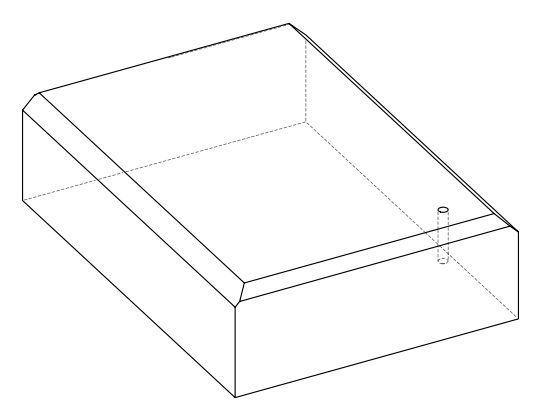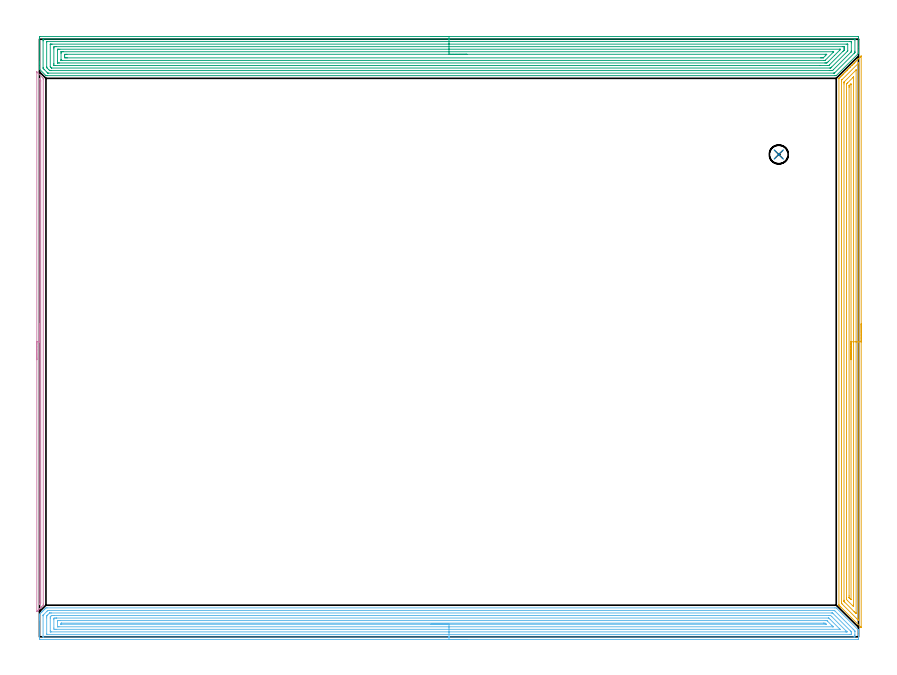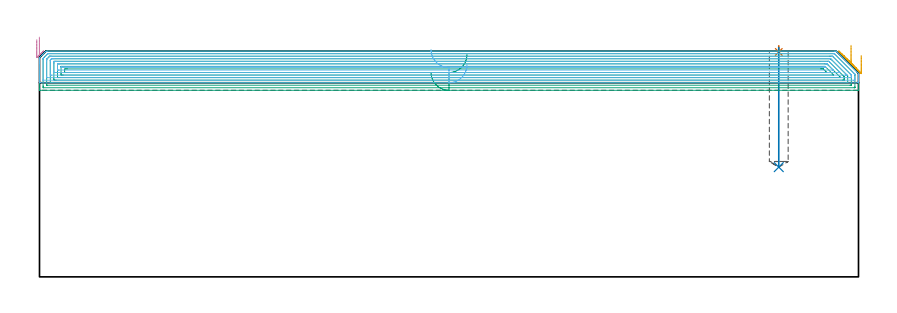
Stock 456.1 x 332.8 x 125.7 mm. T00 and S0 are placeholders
(PLAN: 6 operations, 2 tool changes, 72.5 min)
(1 SPOT_DRILL | STEP1POCKET | NXT0321_9005460120000 | 0.03 min | 0 mm3)
(2 DRILL_BLIND_HOLE_INTO_CENTER | STEP1POCKET | UGT0301_500 | 0.27 min | 5383 mm3)
(3 AREA_MILL | FG_CHAMFER_SURFACE | UGT0205_001 | 29.3 min | 108376 mm3)
(4 AREA_MILL_1 | FG_CHAMFER_SURFACE_1 | UGT0205_001 | 4.91 min | 1952 mm3)
(5 AREA_MILL_2 | FG_CHAMFER_SURFACE_2 | UGT0205_001 | 12.46 min | 24164 mm3)
(6 AREA_MILL_3 | FG_CHAMFER_SURFACE_3 | UGT0205_001 | 25.49 min | 69638 mm3)
(TOOL NXT0321_9005460120000 | NC Spot Drill, 142deg, 12mm, Carbide, Uncoated | D12 PA142 FL30 Z2)
(TOOL UGT0301_500 | Carbide Drill 10.5 mm | D10.5 PA118 FL87 Z2)
(TOOL UGT0205_001 | Chamfer Mill 20 x 3 x 45 deg. | D20 FL50 Z2)
(OP 1 SPOT_DRILL)
G17 G21 G94 G90
T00 M6
G54
G17 G0 G90 X411.7 Y268.6 S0 M3
G43 Z135.7 H0
G94 G81 G98 Z125.248 F250. R128.7
G80
M5
M2
(OP 2 DRILL_BLIND_HOLE_INTO_CENTER)
G17 G21 G94 G90
T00 M6
G54
G17 G0 G90 X411.7 Y268.6 S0 M3
G43 Z135.7 H0
G94 G81 G98 Z61.1 F250. R127.7
G80
M5
M2
(OP 3 AREA_MILL)
G17 G21 G94 G90
T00 M6
G54
G17 G0 G90 X218.05 Y334.3 S1061 M3
G43 Z135.7 H0
Z113.9
G94 G1 X218.088 Z113.028 F250.
X218.202 Z112.163
X218.391 Z111.312
X218.653 Z110.48
X218.987 Z109.674
X219.39 Z108.9
X219.858 Z108.164
X220.39 Z107.472
X220.979 Z106.829
X221.622 Z106.24
X222.314 Z105.708
X223.05 Z105.24
X223.824 Z104.837
X224.63 Z104.503
X225.462 Z104.241
X226.314 Z104.052
X227.178 Z103.938
X228.05 Z103.9
X455.478
X455.752 Y334.297 Z103.902
X456.09 Y334.292 Z103.906
X456.1 Y333.949 Z104.248
Y328.315 Z109.879
Y326.878 Z111.319
Y326.528 Z111.667
Y325.828 Z112.372
Y325.44 Z112.759
Y325.09 Z113.104
X456.098 Y324.914 Z113.278
X456.093 Y324.89 Z113.302
X455.941 Y324.741 Z113.459
X443.861 Y312.661 Z125.539
X443.707 Y312.504 Z125.689
X442.968 Y312.5 Z125.7
X4.196
X3.605 Y312.499 Z125.684
X3.452 Y312.647 Z125.55
X0.135 Y315.963 Z122.233
X0.058 Y316.038 Z122.154
X0.01 Y316.097 Z122.093
X0.002 Y316.151 Z122.04
X0. Y316.397 Z121.799
Y316.553 Z121.647
Y316.891 Z121.309
Y317.591 Z120.604
Y318.835 Z119.362
Y319.378 Z118.816
Y320. Z118.195
Y333.677 Z104.52
X0.002 Y333.951 Z104.246
X0.01 Y334.292 Z103.906
X0.35 Y334.3 Z103.899
X228.05 Z103.9
Y332.886 Z105.314
X453.691 Y332.885 Z105.315
X453.793 Y332.884 Z105.316
X453.996 Y332.879 Z105.321
X454.091 Y332.872 Z105.328
X454.094 Y332.842 Z105.358
X454.096 Y332.784 Z105.416
X454.1 Y332.375 Z105.825
X454.099 Y326.12 Z112.08
X454.094 Y325.634 Z112.566
X454.09 Y325.43 Z112.77
X454.078 Y325.339 Z112.861
X454.033 Y325.292 Z112.908
X453.691 Y324.941 Z113.259
X442.867 Y314.117 Z124.083
X442.764 Y314.016 Z124.184
X442.684 Y313.943 Z124.257
X442.668 Y313.929 Z124.271
X442.617 Y313.921 Z124.279
X442.482 Y313.918 Z124.282
X442.278 Y313.915 Z124.285
X5.09 Y313.914 Z124.286
X4.652 Y313.921 Z124.279
X4.61 Y313.952 Z124.248
X4.54 Y314.016 Z124.184
X4.196 Y314.354 Z123.846
X2.746 Y315.804 Z122.396
X2.409 Y316.143 Z122.057
X2.139 Y316.423 Z121.777
X2.01 Y316.563 Z121.637
X2.007 Y316.697 Z121.503
X2.001 Y317.105 Z121.095
X2. Y331.89 Z106.31
X2.001 Y332.298 Z105.902
X2.008 Y332.784 Z105.416
X2.011 Y332.879 Z105.321
X2.205 Y332.883 Z105.317
X2.308 Y332.885 Z105.315
X228.05 Y332.886 Z105.314
Y331.472 Z106.728
X451.429 Y331.471 Z106.729
X451.904 Y331.469 Z106.731
X452.061 Y331.466 Z106.734
X452.081 Y331.465 Z106.735
X452.09 Y331.428 Z106.772
X452.095 Y331.324 Z106.876
X452.098 Y331.193 Z107.007
X452.1 Y330.996 Z107.204
Y330.8 Z107.4
X452.099 Y326.332 Z111.868
X452.094 Y325.983 Z112.217
X452.09 Y325.811 Z112.389
X451.934 Y325.634 Z112.566
X451.919 Y325.619 Z112.581
X442.074 Y315.773 Z122.427
X441.636 Y315.348 Z122.852
X441.18 Y315.336 Z122.864
X440.759 Y315.331 Z122.869
X440.286 Y315.329 Z122.871
X439.868
X6.459
X5.984 Y315.33 Z122.87
X5.825 Y315.332 Z122.868
X5.7 Y315.335 Z122.865
X5.669 Y315.342 Z122.858
X5.644 Y315.363 Z122.837
X5.592 Y315.411 Z122.789
X5.195 Y315.804 Z122.396
X5.09 Y315.909 Z122.291
X4.303 Y316.697 Z121.503
X4.196 Y316.805 Z121.395
X4.01 Y317.004 Z121.196
X4.003 Y317.395 Z120.805
X4.001 Y317.591 Z120.609
X4. Y331.192 Z107.008
X4.004 Y331.389 Z106.811
X4.008 Y331.445 Z106.755
X4.013 Y331.466 Z106.734
X4.02 Y331.467 Z106.733
X4.078 Y331.47 Z106.73
X4.196 Y331.471 Z106.729
X228.05 Y331.472 Z106.728
Y330.057 Z108.143
X449.268
X450.073 Y330.051 Z108.149
X450.089
X450.093 Y330.031 Z108.169
X450.097 Y329.978 Z108.222
X450.099 Y329.87 Z108.33
X450.1 Y326.528 Z111.672
X450.093 Y326.309 Z111.891
X450.09 Y326.256 Z111.944
X450.056 Y326.216 Z111.984
X449.99 Y326.144 Z112.056
X449.8 Y325.95 Z112.25
X441.18 Y317.329 Z120.871
X440.863 Y317.015 Z121.185
X440.666 Y316.823 Z121.377
X440.596 Y316.757 Z121.443
X440.498 Y316.75 Z121.45
X440.286 Y316.744 Z121.456
X440.241 Y316.743 Z121.457
X6.831 Y316.744 Z121.456
X6.732 Y316.748 Z121.452
X6.712 Y316.749 Z121.451
X6.642 Y316.814 Z121.386
X6.552 Y316.899 Z121.301
X6.42 Y317.029 Z121.171
X6.356 Y317.094 Z121.106
X6.296 Y317.156 Z121.044
X6.18 Y317.281 Z120.919
X6.01 Y317.47 Z120.73
X6.001 Y317.574 Z120.626
X6. Y317.591 Z120.609
X6.001 Y329.867 Z108.333
X6.004 Y329.977 Z108.223
X6.008 Y330.031 Z108.169
X6.011 Y330.051 Z108.149
X6.034 Y330.052 Z108.148
X6.877 Y330.057 Z108.143
X6.923
X228.05
Y328.643 Z109.557
X447.108
X447.435 Y328.642 Z109.558
X448.006 Y328.638 Z109.562
X448.068 Y328.636 Z109.564
X448.09 Y328.621 Z109.579
X448.096 Y328.548 Z109.652
X448.098 Y328.315 Z109.885
X448.1 Y327.651 Z110.549
X448.099 Y327.422 Z110.778
X448.095 Y326.762 Z111.438
X448.09 Y326.702 Z111.498
X448.056 Y326.664 Z111.536
X447.926 Y326.528 Z111.672
X447.682 Y326.281 Z111.919
X447.435 Y326.033 Z112.167
X440.086 Y318.685 Z119.515
X439.884 Y318.485 Z119.715
X439.635 Y318.243 Z119.957
X439.552 Y318.164 Z120.036
X439.393 Y318.162 Z120.038
X438.826 Y318.158 Z120.042
X434.589 Y318.157 Z120.043
X8.992
X8.665 Y318.158 Z120.042
X8.094 Y318.162 Z120.038
X8.032 Y318.164 Z120.036
X8.01 Y318.18 Z120.02
X8.004 Y318.252 Z119.948
X8.001 Y318.485 Z119.715
X8. Y319.149 Z119.051
Y327.422 Z110.778
X8.002 Y328.084 Z110.116
X8.008 Y328.315 Z109.885
X8.019 Y328.636 Z109.564
X8.34 Y328.64 Z109.56
X8.665 Y328.642 Z109.558
X9.23 Y328.643 Z109.557
X228.05
Y327.229 Z110.971
X445.497 Y327.228 Z110.972
X445.648 Y327.227 Z110.973
X445.846 Y327.224 Z110.976
X446.09 Y327.216 Z110.984
Y327.161 Z111.039
X446.051 Y327.111 Z111.089
X446.008 Y327.062 Z111.138
X445.827 Y326.876 Z111.324
X445.648 Y326.696 Z111.504
X442.702 Y323.749 Z114.451
X439.309 Y320.356 Z117.844
X439.223 Y320.272 Z117.928
X438.856 Y319.915 Z118.285
X438.499 Y319.578 Z118.622
X438.302 Y319.576 Z118.624
X437.606 Y319.572 Z118.628
X437.413 Y319.571 Z118.629
X11.153
X10.452 Y319.572 Z118.628
X10.256 Y319.574 Z118.626
X10.081 Y319.578 Z118.622
X10.01 Y319.587 Z118.613
X10.007 Y319.628 Z118.572
X10.002 Y319.829 Z118.371
X10. Y320.272 Z117.928
Y320.724 Z117.476
X10.001 Y326.528 Z111.672
X10.003 Y326.976 Z111.224
X10.01 Y327.13 Z111.07
X10.023 Y327.222 Z110.978
X10.102 Y327.224 Z110.976
X10.452 Y327.228 Z110.972
X10.645 Y327.229 Z110.971
X11.345
X228.05
Y325.815 Z112.385
X441.894 Y325.814 Z112.386
X442.074 Y325.813 Z112.387
X442.253 Y325.81 Z112.39
X442.289 Y325.808 Z112.392
X442.226 Y325.733 Z112.467
X442.168 Y325.667 Z112.533
X442.137 Y325.634 Z112.566
X437.606 Y321.104 Z117.096
X437.506 Y321.015 Z117.185
X437.468 Y320.992 Z117.208
X437.427 Y320.99 Z117.21
X437.249 Y320.987 Z117.213
X436.892 Y320.985 Z117.215
X436.712
X12.419 Y320.986 Z117.214
X12.239 Y320.987 Z117.213
X12.059 Y320.99 Z117.21
X12.016 Y320.992 Z117.208
X12.01 Y321.023 Z117.177
X12.004 Y321.086 Z117.114
X12.001 Y321.166 Z117.034
X12. Y321.405 Z116.795
Y324.98 Z113.22
X12.003 Y325.634 Z112.566
X12.006 Y325.754 Z112.446
X12.01 Y325.807 Z112.393
X12.063 Y325.81 Z112.39
X12.239 Y325.813 Z112.387
X12.952 Y325.815 Z112.385
X13.133
X228.05
Y324.401 Z113.799
X437.606 Y324.4 Z113.8
X437.947 Y324.399 Z113.801
X438.189 Y324.396 Z113.804
X438.294 Y324.393 Z113.807
X438.424 Y324.382 Z113.818
X438.335 Y324.288 Z113.912
X438.198 Y324.148 Z114.052
X437.606 Y323.552 Z114.648
X436.712 Y322.66 Z115.54
X436.507 Y322.462 Z115.738
X436.45 Y322.409 Z115.791
X436.365 Y322.406 Z115.794
X435.818 Y322.401 Z115.799
X435.478 Y322.4 Z115.8
X434.925
X15.473
X14.92
X14.578 Y322.402 Z115.798
X14.026 Y322.407 Z115.793
X14.001 Y322.953 Z115.247
X14. Y322.979 Z115.221
Y323.847 Z114.353
X14.001 Y323.872 Z114.328
X14.026 Y324.394 Z113.807
X14.37 Y324.397 Z113.803
X14.92 Y324.4 Z113.8
X15.26
X228.05 Y324.401 Z113.799
X228.922 Z113.838
X229.786 Z113.951
X230.638 Z114.14
X231.47 Z114.403
X232.276 Z114.736
X233.05 Z115.139
X233.786 Z115.608
X234.478 Z116.139
X235.121 Z116.728
X235.71 Z117.372
X236.242 Z118.064
X236.71 Z118.799
X237.113 Z119.573
X237.447 Z120.379
X237.709 Z121.211
X237.898 Z122.063
X238.012 Z122.928
X238.05 Z123.799
G0 Z135.7
M5
M2
(OP 4 AREA_MILL_1)
G17 G21 G94 G90
T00 M6
G54
G17 G0 G90 X-1.5 Y154.3 S1061 M3
G43 Z135.7 H0
Z132.1
G94 G1 Y154.338 Z131.228 F250.
Y154.452 Z130.364
Y154.641 Z129.512
Y154.903 Z128.68
Y155.237 Z127.874
Y155.64 Z127.1
Y156.109 Z126.364
Y156.64 Z125.672
Y157.229 Z125.029
Y157.872 Z124.44
Y158.564 Z123.908
Y159.3 Z123.44
Y160.074 Z123.037
Y160.88 Z122.703
Y161.712 Z122.441
Y162.564 Z122.252
Y163.429 Z122.138
Y164.3 Z122.1
X-1.499 Y314.589
Y314.596
X-1.489 Y314.589 Z122.11
X-1.025 Y314.127 Z122.572
X1.625 Y311.477 Z125.222
X2.068 Y311.031 Z125.668
X2.097 Y310.996 Z125.686
X2.1 Y310.404 Z125.7
Y18.196
X2.097 Y17.604 Z125.686
X2.068 Y17.568 Z125.668
X1.281 Y16.781 Z124.88
X1.036 Y16.534 Z124.632
X0.91 Y16.409 Z124.507
X0.418 Y15.918 Z124.018
X0.153 Y15.651 Z123.749
X-0.444 Y15.055 Z123.155
X-0.73 Y14.767 Z122.865
X-1.325 Y14.175 Z122.274
X-1.466 Y14.041 Z122.132
X-1.496 Y14.015 Z122.102
X-1.5 Y14.209 Z122.1
Y164.3
X-0.086 Z123.514
X-0.085 Y310.347 Z123.515
X-0.084 Y310.404 Z123.516
X-0.077 Y310.715 Z123.523
X0.023 Y310.62 Z123.623
X0.243 Y310.404 Z123.843
X0.492 Y310.148 Z124.092
X0.679 Y309.952 Z124.279
X0.685 Y309.568 Z124.285
Y309.511
Y19.053
X0.679 Y18.658 Z124.279
X0.489 Y18.451 Z124.089
X0.245 Y18.196 Z123.845
X0.147 Y18.099 Z123.747
X0.048 Y18.004 Z123.648
X-0.047 Y17.915 Z123.553
X-0.079 Y17.905 Z123.521
X-0.085 Y18.138 Z123.515
Y18.196
X-0.086 Y164.3 Z123.514
Y165.172 Z123.552
Y166.037 Z123.666
Y166.888 Z123.855
Y167.72 Z124.117
Y168.526 Z124.451
Y169.3 Z124.854
Y170.036 Z125.323
Y170.728 Z125.854
Y171.371 Z126.443
Y171.961 Z127.086
Y172.492 Z127.778
Y172.96 Z128.514
Y173.363 Z129.288
Y173.697 Z130.094
Y173.959 Z130.926
Y174.148 Z131.778
Y174.262 Z132.643
Y174.3 Z133.514
G0 Z135.7
M5
M2
(OP 5 AREA_MILL_2)
G17 G21 G94 G90
T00 M6
G54
G17 G0 G90 X457.6 Y174.3 S1061 M3
G43 Z135.7 H0
Z123.3
G94 G1 Y174.262 Z122.428 F250.
Y174.148 Z121.564
Y173.959 Z120.712
Y173.697 Z119.88
Y173.363 Z119.074
Y172.96 Z118.3
Y172.491 Z117.564
Y171.96 Z116.872
Y171.371 Z116.229
Y170.728 Z115.64
Y170.036 Z115.108
Y169.3 Z114.64
Y168.526 Z114.237
Y167.72 Z113.903
Y166.888 Z113.641
Y166.036 Z113.452
Y165.172 Z113.338
Y164.3 Z113.3
Y5.354
X457.597 Y5.214 Z113.301
X457.577 Y5.231 Z113.322
X457.435 Y5.365 Z113.464
X446.273 Y16.526 Z124.625
X446.106 Y16.692 Z124.789
X445.943 Y16.856 Z124.955
X445.826 Y16.973 Z125.072
X445.664 Y17.133 Z125.23
X445.507 Y17.292 Z125.391
X445.38 Y17.419 Z125.518
X445.214 Y17.59 Z125.681
X445.205 Y17.604 Z125.69
X445.2 Y17.864 Z125.7
Y310.734
X445.205 Y310.996 Z125.69
X445.215 Y311.017 Z125.68
X445.707 Y311.507 Z125.193
X445.975 Y311.776 Z124.923
X446.106 Y311.907 Z124.791
X446.477 Y312.277 Z124.423
X446.622 Y312.422 Z124.278
X446.868 Y312.669 Z124.03
X446.988 Y312.79 Z123.908
X447.33 Y313.13 Z123.57
X447.536 Y313.336 Z123.364
X447.761 Y313.562 Z123.137
X447.87 Y313.672 Z123.026
X448.312 Y314.112 Z122.588
X448.753 Y314.555 Z122.143
X449.194 Y314.994 Z121.705
X449.635 Y315.437 Z121.261
X449.845 Y315.645 Z121.054
X449.886 Y315.686 Z121.013
X450.518 Y316.319 Z120.379
X450.738 Y316.538 Z120.162
X451.4 Y317.202 Z119.496
X451.591 Y317.391 Z119.309
X451.631 Y317.431 Z119.269
X452.282 Y318.084 Z118.614
X452.443 Y318.243 Z118.457
X452.524 Y318.324 Z118.376
X453.165 Y318.966 Z117.732
X453.296 Y319.096 Z117.604
X453.417 Y319.217 Z117.483
X453.606 Y319.407 Z117.292
X453.713 Y319.514 Z117.184
X454.309 Y320.11 Z116.59
X454.488 Y320.29 Z116.409
X454.606 Y320.407 Z116.291
X455.202 Y321.002 Z115.697
X455.371 Y321.172 Z115.526
X456.095 Y321.895 Z114.804
X456.253 Y322.055 Z114.644
X456.694 Y322.494 Z114.206
X456.988 Y322.788 Z113.911
X457.135 Y322.937 Z113.761
X457.597 Y323.397 Z113.302
X457.599 Z113.3
X457.6 Y164.3
X456.186 Z114.714
X456.185 Y9.452 Z114.715
X456.184 Y9.383 Z114.716
X456.179 Y9.088 Z114.721
X456.084 Y9.177 Z114.816
X455.869 Y9.383 Z115.031
X455.371 Y9.879 Z115.529
X454.973 Y10.276 Z115.927
X446.939 Y18.312 Z123.961
X446.773 Y18.483 Z124.127
X446.641 Y18.62 Z124.259
X446.621 Y18.652 Z124.279
X446.619 Y18.674 Z124.281
X446.617 Y18.725 Z124.283
X446.614 Y19.137 Z124.286
Y19.205
Y309.395
X446.617 Y309.807 Z124.283
X446.619 Y309.91 Z124.281
X446.621 Y309.957 Z124.279
X446.646 Y309.985 Z124.254
X446.743 Y310.089 Z124.157
X446.938 Y310.288 Z123.962
X456.061 Y319.411 Z114.839
X456.15 Y319.497 Z114.75
X456.165 Y319.509 Z114.735
X456.174 Y319.515 Z114.726
X456.179 Y319.498 Z114.721
X456.185 Y319.286 Z114.715
Y319.217
X456.186 Y164.3 Z114.714
X454.772 Z116.128
X454.771 Y13.562 Z116.129
X454.767 Y12.955 Z116.133
X454.766 Y12.95 Z116.134
X454.751 Y12.955 Z116.149
X454.488 Y13.213 Z116.412
X453.851 Y13.848 Z117.049
X453.606 Y14.093 Z117.294
X448.312 Y19.389 Z122.588
X448.138 Y19.568 Z122.762
X448.052 Y19.659 Z122.848
X448.035 Y19.683 Z122.865
X448.033 Y19.73 Z122.867
X448.031 Y19.811 Z122.869
X448.029 Y20.098 Z122.871
X448.028 Y20.384 Z122.872
X448.029 Y307.896 Z122.871
X448.03 Y308.502 Z122.87
X448.032 Y308.785 Z122.868
X448.035 Y308.882 Z122.865
X448.046 Y308.935 Z122.854
X448.08 Y308.971 Z122.82
X448.312 Y309.211 Z122.588
X454.745 Y315.645 Z116.155
X454.756 Y315.651 Z116.144
X454.762 Y315.654 Z116.138
X454.764 Y315.645 Z116.136
X454.769 Y315.461 Z116.131
X454.771 Y315.359 Z116.129
X454.772 Y164.3 Z116.128
X453.357 Z117.543
Y17.671
X453.356 Y17.419 Z117.544
X453.352 Y16.921 Z117.548
X453.351 Y16.823 Z117.549
X453.165 Y16.996 Z117.735
X452.729 Y17.419 Z118.171
X450.051 Y20.098 Z120.849
X449.45 Y20.732 Z121.45
X449.447 Y20.991 Z121.453
X449.443 Y21.631 Z121.457
Y307.609
X449.445 Y307.769 Z121.455
X449.447 Y307.849 Z121.453
X449.449 Y307.885 Z121.451
X449.471 Y307.91 Z121.429
X449.623 Y308.068 Z121.277
X450.051 Y308.502 Z120.849
X452.961 Y311.412 Z117.939
X453.171 Y311.621 Z117.729
X453.236 Y311.684 Z117.664
X453.32 Y311.763 Z117.58
X453.348 Y311.787 Z117.552
X453.351 Y311.746 Z117.549
X453.354 Y311.676 Z117.546
X453.357 Y311.433 Z117.543
Y164.3
X451.943 Z118.957
Y20.888
X451.941 Y20.785 Z118.959
X451.939 Y20.716 Z118.961
X451.937 Y20.677 Z118.963
X451.921 Y20.689 Z118.979
X451.841 Y20.762 Z119.059
X451.608 Y20.991 Z119.292
X450.959 Y21.643 Z119.941
X450.901 Y21.705 Z119.999
X450.874 Y21.736 Z120.026
X450.864 Y21.782 Z120.036
X450.86 Y21.884 Z120.04
X450.858 Y21.986 Z120.042
X450.857 Y22.777 Z120.043
Y305.926
X450.859 Y306.716 Z120.041
X450.861 Y306.815 Z120.039
X450.864 Y306.849 Z120.036
X450.883 Y306.872 Z120.017
X450.959 Y306.955 Z119.941
X451.282 Y307.282 Z119.618
X451.608 Y307.609 Z119.292
X451.727 Y307.724 Z119.173
X451.841 Y307.832 Z119.059
X451.936 Y307.902 Z118.964
X451.941 Y307.712 Z118.959
X451.942 Y307.609 Z118.958
X451.943 Y164.3 Z118.957
Y163.428 Z118.995
Y162.563 Z119.109
Y161.712 Z119.298
Y160.88 Z119.56
Y160.074 Z119.894
Y159.3 Z120.297
Y158.564 Z120.765
Y157.872 Z121.296
Y157.229 Z121.886
Y156.64 Z122.529
Y156.108 Z123.221
Y155.64 Z123.957
Y155.237 Z124.731
Y154.903 Z125.537
Y154.641 Z126.369
Y154.452 Z127.22
Y154.338 Z128.085
Y154.3 Z128.957
G0 Z135.7
M5
M2
(OP 6 AREA_MILL_3)
G17 G21 G94 G90
T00 M6
G54
G17 G0 G90 X238.05 Y-1.5 S1061 M3
G43 Z135.7 H0
Z118.1
G94 G1 X238.012 Z117.228 F250.
X237.898 Z116.364
X237.709 Z115.512
X237.447 Z114.68
X237.113 Z113.874
X236.71 Z113.1
X236.242 Z112.364
X235.71 Z111.672
X235.121 Z111.029
X234.478 Z110.44
X233.786 Z109.908
X233.05 Z109.44
X232.276 Z109.037
X231.47 Z108.703
X230.638 Z108.441
X229.787 Z108.252
X228.922 Z108.138
X228.05 Z108.1
X0.622
X0.167 Y-1.495 Z108.103
X0.01 Y-1.492 Z108.106
X0. Y-1.331 Z108.266
Y9.501 Z119.095
Y10.036 Z119.633
Y10.381 Z119.977
Y10.917 Z120.513
Y11.262 Z120.856
Y12.238 Z121.838
X0.01 Y12.506 Z122.103
X0.083 Y12.582 Z122.18
X0.175 Y12.676 Z122.274
X1.186 Y13.687 Z123.286
X1.402 Y13.903 Z123.501
X1.516 Y14.017 Z123.614
X1.875 Y14.376 Z123.975
X2.042 Y14.542 Z124.142
X2.574 Y15.077 Z124.671
X2.856 Y15.356 Z124.956
X2.87 Y15.37 Z124.97
X3.163 Y15.664 Z125.262
X3.303 Y15.803 Z125.402
X3.411 Y15.91 Z125.508
X3.605 Y16.094 Z125.691
X4.196 Y16.1 Z125.7
X442.967
X443.705 Y16.094 Z125.691
X444.074 Y15.726 Z125.326
X455.583 Y4.219 Z113.815
X456.022 Y3.778 Z113.378
X456.074 Y3.725 Z113.324
X456.099 Y3.69 Z113.288
X456.1 Y3.338 Z112.937
Y3.261 Z112.86
Y2.458 Z112.053
Y1.233 Z110.829
Y0.697 Z110.291
Y0.084 Z109.68
Y-0.183 Z109.412
Y-0.796 Z108.8
X456.097 Y-1.064 Z108.532
X456.09 Y-1.491 Z108.105
X455.916 Y-1.495 Z108.102
X455.478 Y-1.5 Z108.1
X228.05
Y-0.086 Z109.514
X2.309 Y-0.085 Z109.515
X2.038 Y-0.08 Z109.52
X2.012 Y-0.079 Z109.521
X2.008 Y-0.06 Z109.54
X2.003 Y-0.026 Z109.574
X2.001 Y0.006 Z109.606
X2. Y11.664 Z121.264
X2.004 Y11.903 Z121.503
X2.009 Y12.022 Z121.622
X2.012 Y12.05 Z121.65
X2.034 Y12.077 Z121.677
X2.094 Y12.142 Z121.742
X2.249 Y12.299 Z121.899
X2.409 Y12.46 Z122.06
X4.196 Y14.247 Z123.847
X4.468 Y14.516 Z124.116
X4.559 Y14.603 Z124.203
X4.617 Y14.655 Z124.255
X4.648 Y14.679 Z124.279
X5.189 Y14.685 Z124.285
X442.074
X442.174
X442.569 Y14.679 Z124.279
X442.667 Y14.672 Z124.272
X442.8 Y14.544 Z124.144
X442.967 Y14.382 Z123.982
X453.131 Y4.219 Z113.819
X453.691 Y3.656 Z113.256
X454. Y3.338 Z112.938
X454.09 Y3.235 Z112.835
X454.094 Y3.137 Z112.737
X454.098 Y2.937 Z112.537
X454.1 Y1.175 Z110.775
X454.098 Y0.697 Z110.297
X454.094 Y0.3 Z109.9
X454.078 Y-0.079 Z109.521
X453.691 Y-0.084 Z109.516
X453.591 Y-0.085 Z109.515
X228.05 Y-0.086 Z109.514
Y1.328 Z110.928
X4.196 Y1.329 Z110.929
X4.112 Y1.33 Z110.93
X4.046 Y1.333 Z110.933
X4.01 Y1.335 Z110.935
X4.008 Y1.384 Z110.984
X4.003 Y1.578 Z111.178
X4. Y1.771 Z111.371
Y10.575 Z120.175
X4.004 Y11.262 Z120.862
X4.009 Y11.447 Z121.047
X4.026 Y11.615 Z121.215
X4.196 Y11.794 Z121.394
X4.37 Y11.971 Z121.571
X4.541 Y12.142 Z121.742
X5.424 Y13.022 Z122.622
X5.613 Y13.205 Z122.805
X5.666 Y13.255 Z122.855
X5.737 Y13.265 Z122.865
X5.984 Y13.267 Z122.867
X6.625 Y13.271 Z122.871
X441.18
X441.433 Y13.27 Z122.87
X441.601 Y13.266 Z122.866
X441.625 Y13.264 Z122.864
X441.637 Y13.257 Z122.857
X441.661 Y13.238 Z122.838
X441.705 Y13.195 Z122.795
X441.879 Y13.022 Z122.622
X451.562 Y3.338 Z112.938
X451.904 Y2.993 Z112.593
X452.031 Y2.857 Z112.457
X452.09 Y2.778 Z112.378
X452.094 Y2.651 Z112.251
X452.098 Y2.458 Z112.058
X452.1 Y2.265 Z111.865
X452.096 Y1.578 Z111.178
X452.092 Y1.391 Z110.991
X452.084 Y1.335 Z110.935
X452.03 Y1.333 Z110.933
X451.904 Y1.331 Z110.931
X451.263 Y1.329 Z110.929
X451.01 Y1.328 Z110.928
X228.05
Y2.743 Z112.343
X6.587
X6.138 Y2.748 Z112.348
X6.042 Y2.75 Z112.35
X6.01 Y2.755 Z112.355
X6.007 Y2.801 Z112.401
X6.004 Y2.905 Z112.505
X6. Y3.322 Z112.922
Y10.365 Z119.965
X6.003 Y10.813 Z120.413
X6.007 Y11.029 Z120.629
X6.01 Y11.136 Z120.736
X6.054 Y11.193 Z120.793
X6.117 Y11.262 Z120.862
X6.495 Y11.638 Z121.238
X6.627 Y11.766 Z121.366
X6.731 Y11.85 Z121.45
X6.877 Y11.853 Z121.453
X7.168 Y11.856 Z121.456
X7.771 Y11.857 Z121.457
X8.06
X439.683 Y11.856 Z121.456
X440.286 Y11.853 Z121.453
X440.583 Y11.85 Z121.45
X441.18 Y11.271 Z120.871
X441.19 Y11.262 Z120.862
X449.223 Y3.229 Z112.829
X449.522 Y2.925 Z112.525
X449.665 Y2.776 Z112.376
X449.691 Y2.748 Z112.348
X449.676 Y2.747 Z112.347
X449.634 Y2.745 Z112.345
X449.223 Y2.743 Z112.343
X448.934
X228.05
Y4.157 Z113.757
X9.558
X8.724 Y4.16 Z113.76
X8.665 Y4.163 Z113.763
X8.01 Y4.219 Z113.819
X8.001 Y4.872 Z114.472
Y9.501 Z119.101
X8.004 Y10.152 Z119.752
X8.01 Y10.381 Z119.981
X8.608 Y10.437 Z120.037
X8.665 Y10.439 Z120.039
X9.496 Y10.443 Z120.043
X9.558
X439.331 Y10.442 Z120.042
X439.393 Y10.441 Z120.041
X439.455 Y10.438 Z120.038
X439.559 Y10.431 Z120.031
X439.612 Y10.381 Z119.981
X440.286 Y9.715 Z119.315
X445.648 Y4.353 Z113.953
X445.78 Y4.219 Z113.819
X445.821 Y4.172 Z113.772
X445.826 Y4.165 Z113.765
X445.814 Y4.162 Z113.762
X445.774 Y4.159 Z113.759
X445.711 Y4.157 Z113.757
X445.648
X228.05
Y5.571 Z115.171
X10.866
X10.452 Y5.572 Z115.172
X10.038 Y5.576 Z115.176
X10.017 Y5.578 Z115.178
X10.01 Y5.589 Z115.189
X10.005 Y5.633 Z115.233
X10.001 Y5.712 Z115.312
X10. Y8.621 Z118.221
X10.001 Y8.843 Z118.443
X10.005 Y8.954 Z118.554
X10.01 Y9.008 Z118.608
X10.017 Y9.022 Z118.622
X10.042 Y9.025 Z118.625
X10.452 Y9.028 Z118.628
X10.931 Y9.029 Z118.629
X11.345
X437.606
X438.087 Y9.027 Z118.627
X438.499 Y9.022 Z118.622
X438.521 Y9.019 Z118.619
X438.55 Y8.996 Z118.596
X438.607 Y8.943 Z118.543
X438.717 Y8.835 Z118.435
X438.932 Y8.621 Z118.221
X441.18 Y6.372 Z115.972
X441.571 Y5.979 Z115.579
X441.948 Y5.595 Z115.195
X441.963 Y5.577 Z115.177
X441.958 Y5.576 Z115.176
X441.917 Y5.573 Z115.173
X441.843 Y5.571 Z115.171
X441.733
X228.05
Y6.985 Z116.585
X12.239 Y6.986 Z116.586
X12.11 Y6.987 Z116.587
X12.044 Y6.99 Z116.59
X12.017 Y6.992 Z116.592
X12.01 Y7.004 Z116.604
X12.006 Y7.026 Z116.626
X12.002 Y7.094 Z116.694
X12.006 Y7.188 Z116.788
X12.033 Y7.608 Z117.208
X12.206 Y7.613 Z117.213
X12.239 Y7.614 Z117.214
X436.712
X436.84
X437.473 Y7.608 Z117.208
X437.606 Y7.487 Z117.087
X438.048 Y7.048 Z116.648
X438.097 Y6.995 Z116.595
X438.098 Y6.991 Z116.591
X438.091 Y6.989 Z116.589
X438.055 Y6.987 Z116.587
X437.905 Y6.986 Z116.586
X437.606 Y6.985 Z116.585
X228.05
X227.178 Z116.623
X226.314 Z116.737
X225.462 Z116.926
X224.63 Z117.188
X223.824 Z117.522
X223.05 Z117.925
X222.314 Z118.394
X221.622 Z118.925
X220.979 Z119.514
X220.39 Z120.157
X219.859 Z120.85
X219.39 Z121.585
X218.987 Z122.359
X218.653 Z123.165
X218.391 Z123.997
X218.202 Z124.849
X218.088 Z125.714
X218.05 Z126.585
G0 Z135.7
M5
M2
